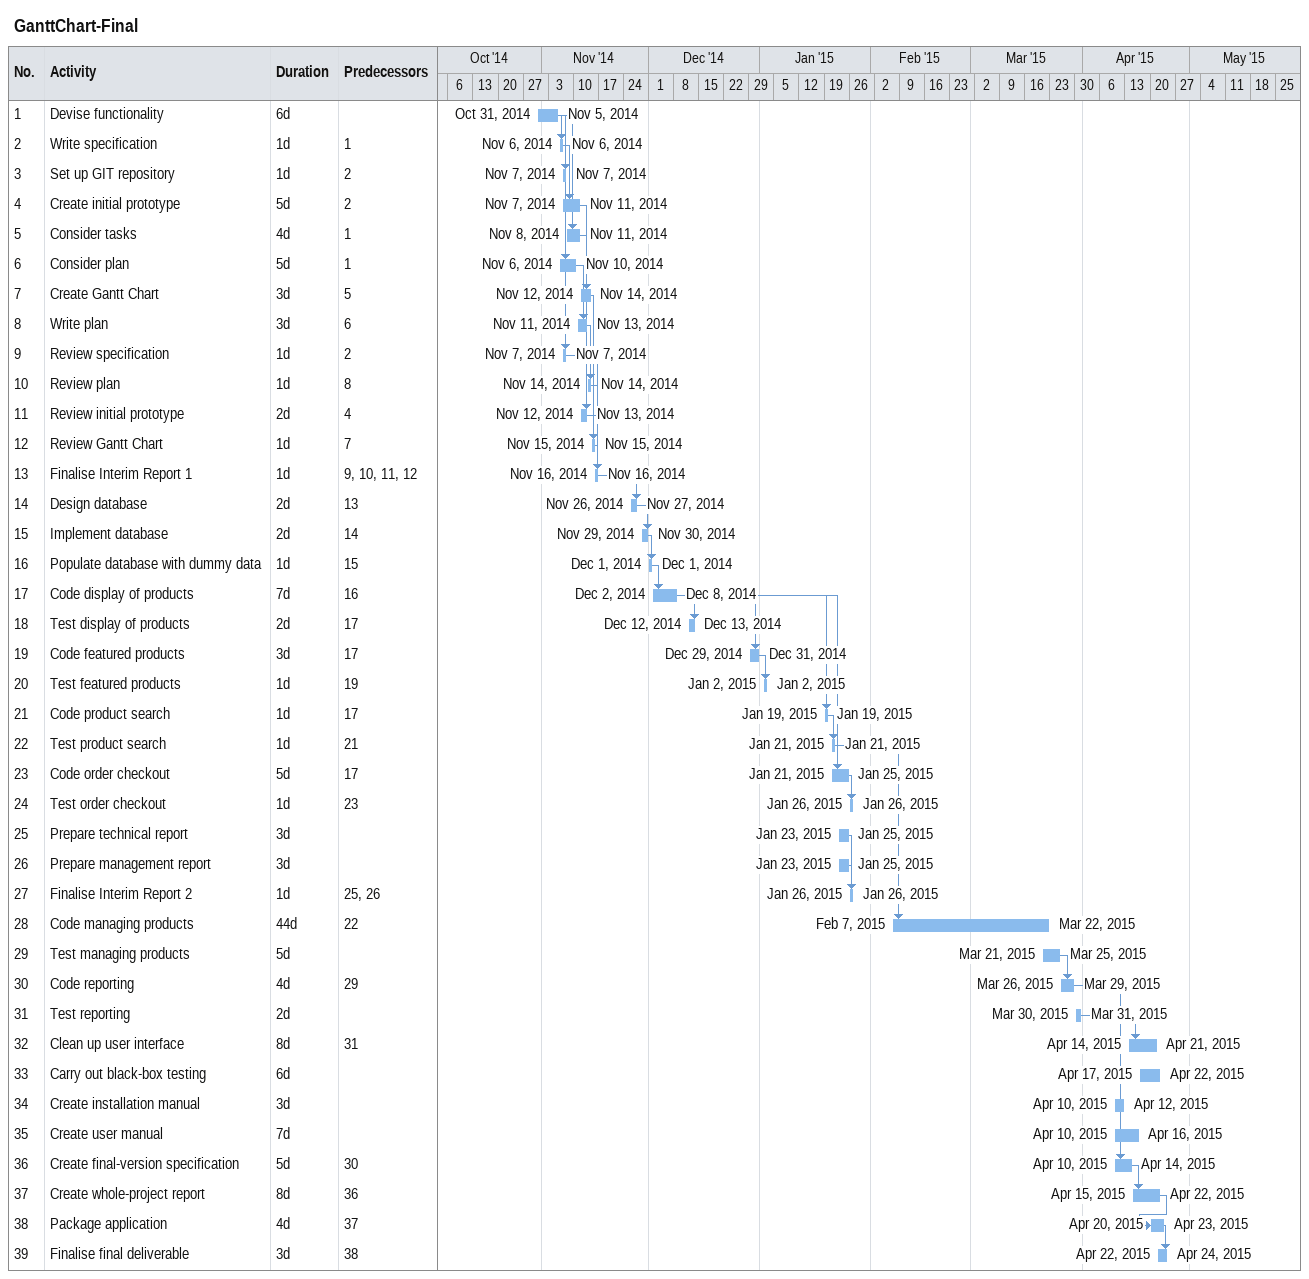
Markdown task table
GanttChart-Final

| ID | Task | Duration | Start | Finish | Predecessors |
|---|---|---|---|---|---|
| 1 | Devise functionality | 6d | 2014-10-31 | 2014-11-05 |  |
| 2 | Write specification | 1d | 2014-11-06 | 2014-11-06 | 1 |
| 3 | Set up GIT repository | 1d | 2014-11-07 | 2014-11-07 | 2 |
| 4 | Create initial prototype | 5d | 2014-11-07 | 2014-11-11 | 2 |
| 5 | Consider tasks | 4d | 2014-11-08 | 2014-11-11 | 1 |
| 6 | Consider plan | 5d | 2014-11-06 | 2014-11-10 | 1 |
| 7 | Create Gantt Chart | 3d | 2014-11-12 | 2014-11-14 | 5 |
| 8 | Write plan | 3d | 2014-11-11 | 2014-11-13 | 6 |
| 9 | Review specification | 1d | 2014-11-07 | 2014-11-07 | 2 |
| 10 | Review plan | 1d | 2014-11-14 | 2014-11-14 | 8 |
| 11 | Review initial prototype | 2d | 2014-11-12 | 2014-11-13 | 4 |
| 12 | Review Gantt Chart | 1d | 2014-11-15 | 2014-11-15 | 7 |
| 13 | Finalise Interim Report 1 | 1d | 2014-11-16 | 2014-11-16 | 9, 10, 11, 12 |
| 14 | Design database | 2d | 2014-11-26 | 2014-11-27 | 13 |
| 15 | Implement database | 2d | 2014-11-29 | 2014-11-30 | 14 |
| 16 | Populate database with dummy data | 1d | 2014-12-01 | 2014-12-01 | 15 |
| 17 | Code display of products | 7d | 2014-12-02 | 2014-12-08 | 16 |
| 18 | Test display of products | 2d | 2014-12-12 | 2014-12-13 | 17 |
| 19 | Code featured products | 3d | 2014-12-29 | 2014-12-31 | 17 |
| 20 | Test featured products | 1d | 2015-01-02 | 2015-01-02 | 19 |
| 21 | Code product search | 1d | 2015-01-19 | 2015-01-19 | 17 |
| 22 | Test product search | 1d | 2015-01-21 | 2015-01-21 | 21 |
| 23 | Code order checkout | 5d | 2015-01-21 | 2015-01-25 | 17 |
| 24 | Test order checkout | 1d | 2015-01-26 | 2015-01-26 | 23 |
| 25 | Prepare technical report | 3d | 2015-01-23 | 2015-01-25 |  |
| 26 | Prepare management report | 3d | 2015-01-23 | 2015-01-25 |  |
| 27 | Finalise Interim Report 2 | 1d | 2015-01-26 | 2015-01-26 | 25, 26 |
| 28 | Code managing products | 44d | 2015-02-07 | 2015-03-22 | 22 |
| 29 | Test managing products | 5d | 2015-03-21 | 2015-03-25 |  |
| 30 | Code reporting | 4d | 2015-03-26 | 2015-03-29 | 29 |
| 31 | Test reporting | 2d | 2015-03-30 | 2015-03-31 |  |
| 32 | Clean up user interface | 8d | 2015-04-14 | 2015-04-21 | 31 |
| 33 | Carry out black-box testing | 6d | 2015-04-17 | 2015-04-22 |  |
| 34 | Create installation manual | 3d | 2015-04-10 | 2015-04-12 |  |
| 35 | Create user manual | 7d | 2015-04-10 | 2015-04-16 |  |
| 36 | Create final-version specification | 5d | 2015-04-10 | 2015-04-14 | 30 |
| 37 | Create whole-project report | 8d | 2015-04-15 | 2015-04-22 | 36 |
| 38 | Package application | 4d | 2015-04-20 | 2015-04-23 | 37 |
| 39 | Finalise final deliverable | 3d | 2015-04-22 | 2015-04-24 | 38 |
